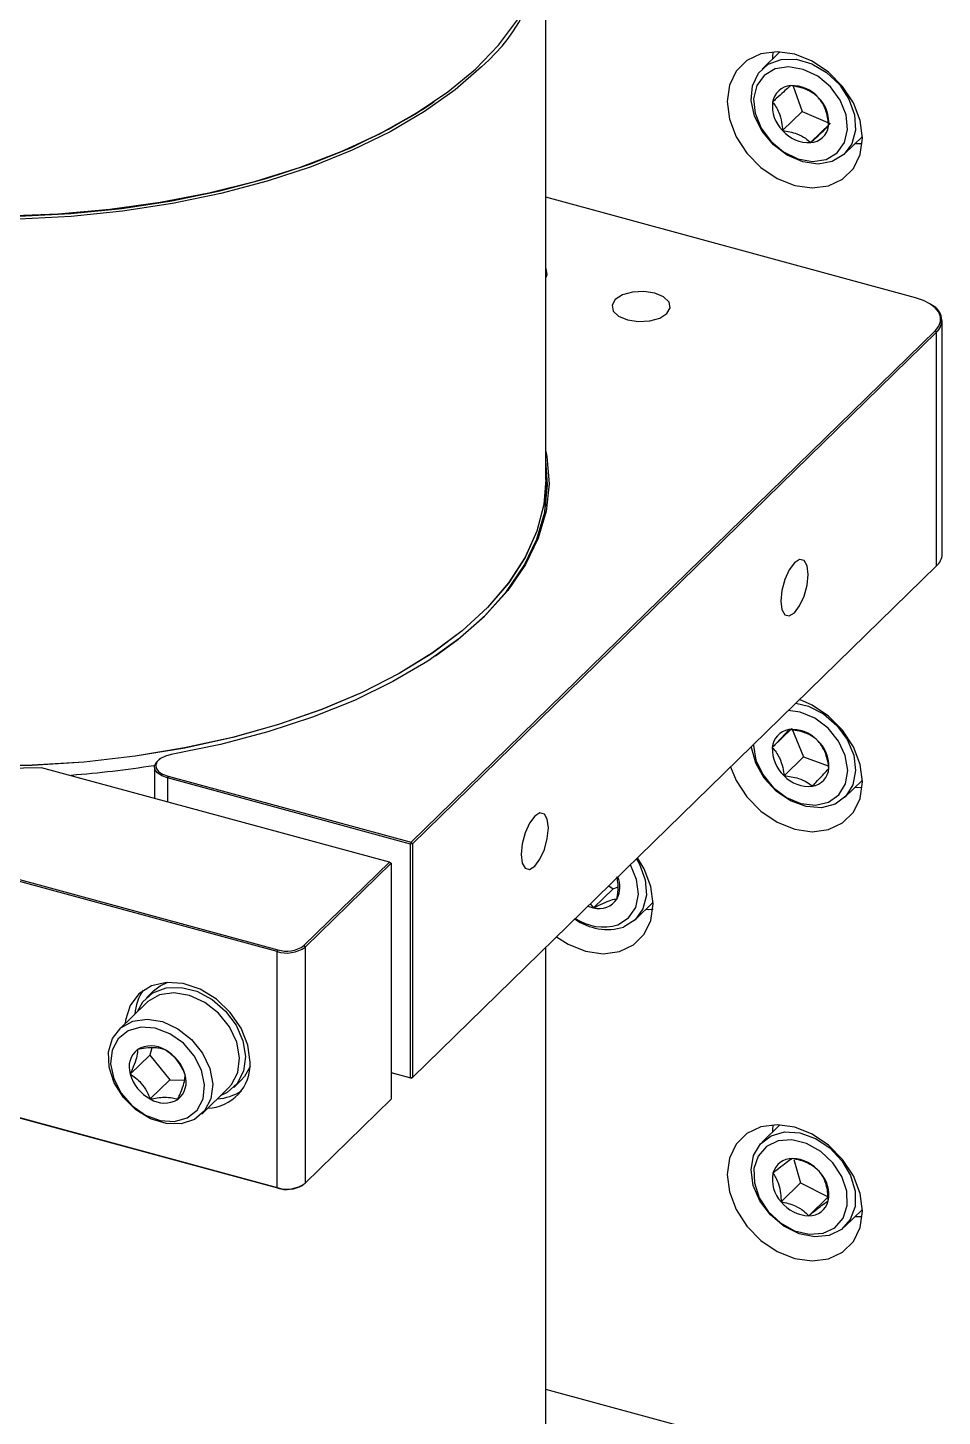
# Model space of a CAD drawing. Header units: millimetres. Extents: x 0 to 3353, y 0 to 2591.
# Drawn here: x 1798.1 to 1863.9, y 2059.8 to 2159.6 of the extents above; entities that cross this region are included whole.
import ezdxf

# ---------------------------------------------------------------- set-up
doc = ezdxf.new("R2010")
doc.units = ezdxf.units.MM
doc.header["$LTSCALE"] = 12

msp = doc.modelspace()

# ---------------------------------------------------------------- linework, layer by layer
at = {"color": 7, "linetype": 'Continuous', "lineweight": 25}
for p, q in [((1835.376, 2127.093), (1835.376, 2166.394)), ((1852.191, 2157.853), (1850.916, 2156.608)), ((1853.148, 2155.387), (1853.793, 2153.559)), ((1827.23, 2154.19), (1827.35, 2154.272)), ((1853.793, 2153.559), (1852.392, 2152.192)), ((1853.793, 2153.559), (1855.808, 2152.691)), ((1855.808, 2152.691), (1854.408, 2151.325)), ((1856.853, 2150.525), (1858.128, 2151.77)), ((1861.953, 2140.172), (1835.376, 2147.395)), ((1863.164, 2139.621), (1863.084, 2139.675)), ((1863.866, 2121.737), (1863.866, 2138.538)), ((1825.688, 2101.024), (1863.373, 2137.806)), ((1863.462, 2137.696), (1825.776, 2100.914)), ((1863.462, 2137.696), (1863.373, 2137.806)), ((1863.462, 2120.896), (1863.462, 2137.696)), ((1835.386, 2126.236), (1835.386, 2127.093)), ((1835.386, 2126.236), (1835.244, 2124.499)), ((1835.376, 2125.206), (1835.376, 2125.775)), ((1825.776, 2084.113), (1863.462, 2120.896)), ((1816.049, 2093.161), (1729.597, 2116.657)), ((1729.644, 2116.788), (1816.096, 2093.292)), ((1853.053, 2109.199), (1851.653, 2107.832)), ((1853.053, 2109.199), (1853.897, 2107.166)), ((1807.233, 2106.439), (1807.233, 2104.174)), ((1807.664, 2107.035), (1807.584, 2106.98)), ((1853.897, 2107.166), (1852.497, 2105.8)), ((1853.897, 2107.166), (1855.66, 2106.519)), ((1824.124, 2099.583), (1799.118, 2106.38)), ((1808.213, 2105.773), (1808.166, 2105.642)), ((1825.641, 2100.892), (1808.166, 2105.642)), ((1808.213, 2105.773), (1825.688, 2101.024)), ((1856.853, 2104.238), (1858.128, 2105.483)), ((1825.688, 2101.024), (1825.641, 2100.892)), ((1825.776, 2100.914), (1825.641, 2100.892)), ((1825.641, 2084.092), (1825.641, 2100.892)), ((1825.776, 2100.914), (1825.688, 2101.024)), ((1825.776, 2100.914), (1825.776, 2084.113)), ((1729.597, 2099.685), (1816.049, 2076.189)), ((1816.096, 2076.149), (1729.644, 2099.645)), ((1817.987, 2093.594), (1824.124, 2099.583)), ((1824.259, 2099.519), (1818.076, 2093.484)), ((1824.124, 2099.583), (1824.259, 2099.519)), ((1824.259, 2099.519), (1824.259, 2082.547)), ((1840.203, 2097.666), (1838.803, 2096.299)), ((1839.895, 2097.894), (1840.203, 2097.666)), ((1840.203, 2097.666), (1840.562, 2097.805)), ((1838.567, 2096.597), (1838.803, 2096.299)), ((1841.818, 2095.467), (1843.093, 2096.712)), ((1817.987, 2093.594), (1818.076, 2093.484)), ((1818.076, 2093.484), (1818.076, 2076.512)), ((1835.376, 2039.489), (1835.376, 2093.483)), ((1816.049, 2093.161), (1816.096, 2093.292)), ((1816.049, 2076.189), (1816.049, 2093.161)), ((1806.635, 2089.454), (1804.698, 2087.563)), ((1807.172, 2090.327), (1806.658, 2089.826)), ((1806.894, 2085.724), (1805.494, 2084.357)), ((1807.049, 2086.236), (1806.894, 2085.724)), ((1806.894, 2085.724), (1808.335, 2083.929)), ((1824.259, 2084.467), (1825.641, 2084.092)), ((1825.688, 2084.052), (1824.259, 2084.44)), ((1808.335, 2083.929), (1806.935, 2082.562)), ((1808.335, 2083.929), (1809.396, 2083.914)), ((1812.945, 2083.386), (1813.458, 2083.887)), ((1825.776, 2084.113), (1825.641, 2084.092)), ((1825.688, 2084.052), (1825.641, 2084.092)), ((1825.688, 2084.052), (1825.776, 2084.113)), ((1810.635, 2081.481), (1812.572, 2083.371)), ((1818.076, 2076.512), (1824.259, 2082.547)), ((1852.191, 2080.708), (1850.916, 2079.463)), ((1853.21, 2078.201), (1853.685, 2076.535)), ((1853.685, 2076.535), (1852.285, 2075.168)), ((1853.685, 2076.535), (1855.672, 2075.539)), ((1816.049, 2076.189), (1816.096, 2076.149)), ((1817.868, 2076.353), (1817.948, 2076.408)), ((1855.672, 2075.539), (1854.272, 2074.172)), ((1856.853, 2073.38), (1858.128, 2074.625)), ((1861.953, 2054.455), (1835.376, 2061.678))]:
    msp.add_line(p, q, dxfattribs=at)
at = {"color": 8, "linetype": 'Continuous', "lineweight": 25}
msp.add_line((1808.166, 2105.642), (1808.166, 2103.921), dxfattribs=at)
at = {"color": 7, "linetype": 'Continuous', "lineweight": 25, "flags": 128}
for points in [[(1796.585, 2146.059), (1800.324, 2146.208), (1804.019, 2146.536), (1807.638, 2147.041), (1811.15, 2147.719), (1814.522, 2148.563), (1817.727, 2149.566), (1820.735, 2150.719), (1823.52, 2152.012), (1826.058, 2153.434), (1828.327, 2154.972), (1830.305, 2156.612), (1831.977, 2158.341), (1833.327, 2160.142)], [(1853.266, 2157.677), (1852.007, 2157.859), (1850.834, 2157.707), (1849.826, 2157.231), (1849.053, 2156.465), (1848.567, 2155.46), (1848.402, 2154.285), (1848.567, 2153.02), (1849.053, 2151.751), (1849.826, 2150.564), (1850.834, 2149.541), (1852.007, 2148.751), (1853.266, 2148.249), (1854.525, 2148.067), (1855.698, 2148.219), (1856.706, 2148.695), (1857.479, 2149.461), (1857.965, 2150.466), (1858.13, 2151.641), (1857.965, 2152.906), (1857.479, 2154.175), (1856.706, 2155.362), (1855.698, 2156.385), (1854.525, 2157.175), (1853.266, 2157.677)], [(1856.793, 2150.469), (1855.962, 2149.966), (1854.947, 2149.783), (1853.837, 2149.937), (1852.731, 2150.413), (1851.728, 2151.169), (1850.916, 2152.138), (1850.368, 2153.234), (1850.133, 2154.36), (1850.231, 2155.415), (1850.653, 2156.306), (1851.363, 2156.953), (1852.296, 2157.3), (1853.371, 2157.315), (1854.491, 2156.997), (1855.558, 2156.374), (1856.476, 2155.501), (1857.163, 2154.457), (1857.559, 2153.333), (1857.629, 2152.231), (1857.366, 2151.247), (1856.793, 2150.469)], [(1851.685, 2157.851), (1851.669, 2157.474), (1851.67, 2157.344)], [(1830.753, 2156.779), (1828.849, 2155.115), (1826.651, 2153.551), (1824.179, 2152.099), (1821.453, 2150.772), (1818.498, 2149.583), (1815.34, 2148.542), (1812.007, 2147.658), (1808.527, 2146.938), (1804.932, 2146.389), (1801.253, 2146.016), (1797.522, 2145.822)], [(1856.304, 2150.585), (1856.838, 2151.326), (1857.063, 2152.267), (1856.958, 2153.316), (1856.533, 2154.371), (1855.828, 2155.328), (1854.915, 2156.094), (1853.88, 2156.593), (1852.827, 2156.778), (1851.858, 2156.629), (1851.068, 2156.161), (1850.534, 2155.42), (1850.309, 2154.479), (1850.414, 2153.43), (1850.839, 2152.375), (1851.544, 2151.418), (1852.457, 2150.652), (1853.492, 2150.152), (1854.545, 2149.968), (1855.514, 2150.117), (1856.304, 2150.585)], [(1763.522, 2154.19), (1764.558, 2153.511), (1767.059, 2152.081), (1769.809, 2150.779), (1772.784, 2149.615), (1775.957, 2148.6), (1779.301, 2147.742), (1782.786, 2147.049), (1786.382, 2146.528), (1790.057, 2146.182), (1793.778, 2146.015), (1797.514, 2146.028), (1801.231, 2146.221), (1804.896, 2146.593), (1808.478, 2147.139), (1811.945, 2147.856), (1815.266, 2148.737), (1818.412, 2149.775), (1821.355, 2150.959), (1824.071, 2152.281), (1826.534, 2153.727), (1827.23, 2154.19)], [(1827.23, 2154.19), (1825.943, 2153.355), (1823.415, 2151.938), (1820.64, 2150.65), (1817.643, 2149.501), (1814.451, 2148.502), (1811.09, 2147.661), (1807.592, 2146.986), (1803.986, 2146.483), (1800.305, 2146.156), (1796.581, 2146.008), (1792.845, 2146.04), (1789.132, 2146.252), (1785.474, 2146.642), (1781.903, 2147.207), (1778.451, 2147.941), (1775.147, 2148.839), (1772.02, 2149.893), (1769.1, 2151.092), (1766.41, 2152.427), (1763.974, 2153.886), (1763.522, 2154.19)], [(1857.607, 2151.261), (1857.792, 2151.256), (1858.114, 2151.263)], [(1835.376, 2141.608), (1835.468, 2141.84), (1835.384, 2142.26), (1835.376, 2142.272)], [(1843.201, 2140.493), (1842.416, 2140.613), (1841.601, 2140.57), (1840.881, 2140.369), (1840.364, 2140.041), (1840.13, 2139.637), (1840.215, 2139.217), (1840.605, 2138.846), (1841.241, 2138.58), (1842.027, 2138.46), (1842.842, 2138.503), (1843.562, 2138.704), (1844.079, 2139.032), (1844.312, 2139.436), (1844.228, 2139.856), (1843.838, 2140.227), (1843.201, 2140.493)], [(1863.373, 2137.806), (1863.625, 2138.124), (1863.752, 2138.461), (1863.748, 2138.804), (1863.614, 2139.141), (1863.356, 2139.457), (1862.983, 2139.741), (1862.509, 2139.983), (1861.953, 2140.172)], [(1835.376, 2129.11), (1835.443, 2128.758), (1835.6, 2126.795), (1835.396, 2124.832), (1834.831, 2122.888), (1833.912, 2120.981), (1832.645, 2119.127), (1831.044, 2117.343), (1829.121, 2115.645), (1826.894, 2114.049), (1824.384, 2112.569), (1821.613, 2111.218), (1818.606, 2110.008), (1815.389, 2108.95), (1811.993, 2108.054), (1808.447, 2107.328)], [(1827.45, 2114.418), (1829.037, 2115.588), (1830.955, 2117.281), (1832.553, 2119.06), (1833.816, 2120.91), (1834.733, 2122.813), (1835.296, 2124.751), (1835.5, 2126.709), (1835.376, 2128.466)], [(1835.376, 2127.554), (1835.385, 2127.233), (1835.235, 2125.303), (1834.734, 2123.388), (1833.887, 2121.506), (1832.703, 2119.673), (1831.19, 2117.906), (1829.362, 2116.219), (1827.235, 2114.627), (1824.829, 2113.146), (1822.164, 2111.787), (1819.263, 2110.562), (1816.153, 2109.482), (1812.86, 2108.558), (1809.413, 2107.796), (1805.843, 2107.204), (1802.18, 2106.786), (1798.459, 2106.547), (1794.71, 2106.489), (1790.966, 2106.612), (1787.262, 2106.914), (1783.629, 2107.394), (1780.099, 2108.047), (1776.703, 2108.868)], [(1835.376, 2127.093), (1835.225, 2125.303), (1834.724, 2123.389), (1833.878, 2121.508), (1832.693, 2119.675), (1831.181, 2117.908), (1829.353, 2116.222), (1827.227, 2114.631), (1824.822, 2113.149), (1822.157, 2111.79), (1819.257, 2110.566), (1816.147, 2109.487), (1812.855, 2108.562), (1809.409, 2107.801), (1805.84, 2107.209), (1802.179, 2106.791), (1798.458, 2106.553), (1794.71, 2106.494), (1790.968, 2106.617), (1787.264, 2106.919), (1783.632, 2107.399), (1780.103, 2108.052), (1776.708, 2108.872)], [(1854.221, 2120.277), (1854.146, 2120.893), (1853.934, 2121.27), (1853.616, 2121.35), (1853.241, 2121.12), (1852.866, 2120.617), (1852.548, 2119.917), (1852.336, 2119.126), (1852.261, 2118.364), (1852.336, 2117.748), (1852.548, 2117.371), (1852.866, 2117.291), (1853.241, 2117.52), (1853.616, 2118.023), (1853.934, 2118.724), (1854.146, 2119.515), (1854.221, 2120.277)], [(1799.118, 2106.38), (1795.244, 2106.29), (1791.371, 2106.393), (1787.535, 2106.687), (1783.772, 2107.171), (1780.116, 2107.838), (1776.603, 2108.684), (1773.264, 2109.701), (1770.131, 2110.878), (1767.233, 2112.205), (1764.596, 2113.67), (1762.245, 2115.258), (1760.202, 2116.956)], [(1848.651, 2106.44), (1849.053, 2105.464), (1849.826, 2104.277), (1850.834, 2103.254), (1852.007, 2102.464), (1853.266, 2101.961), (1854.525, 2101.78), (1855.698, 2101.932), (1856.706, 2102.407), (1857.479, 2103.174), (1857.965, 2104.179), (1858.13, 2105.354), (1857.965, 2106.619), (1857.479, 2107.888), (1856.706, 2109.075), (1855.698, 2110.098), (1854.525, 2110.888), (1853.614, 2111.284)], [(1856.436, 2104.429), (1856.91, 2105.217), (1857.069, 2106.188), (1856.896, 2107.247), (1856.409, 2108.291), (1855.656, 2109.216), (1854.71, 2109.933), (1853.663, 2110.371), (1852.801, 2110.491)], [(1853.354, 2111.03), (1854.252, 2110.805), (1855.338, 2110.244), (1856.296, 2109.419), (1857.038, 2108.404), (1857.501, 2107.289), (1857.642, 2106.174), (1857.449, 2105.156), (1856.94, 2104.327)], [(1856.94, 2104.327), (1856.159, 2103.761), (1855.176, 2103.507), (1854.078, 2103.589), (1852.963, 2103.998), (1851.93, 2104.699), (1851.07, 2105.629), (1850.461, 2106.706), (1850.156, 2107.834), (1850.148, 2107.901)], [(1850.303, 2108.053), (1850.303, 2107.983), (1850.476, 2106.924), (1850.963, 2105.881), (1851.716, 2104.956), (1852.662, 2104.239), (1853.709, 2103.801), (1854.753, 2103.685), (1855.693, 2103.901), (1856.436, 2104.429)], [(1808.166, 2105.642), (1807.757, 2105.796), (1807.45, 2106.004), (1807.273, 2106.248), (1807.238, 2106.508), (1807.35, 2106.763), (1807.584, 2106.98)], [(1808.447, 2107.328), (1808.022, 2107.215), (1807.678, 2107.045), (1807.443, 2106.83), (1807.338, 2106.59), (1807.37, 2106.345), (1807.538, 2106.114), (1807.827, 2105.918), (1808.213, 2105.773)], [(1857.607, 2104.974), (1857.792, 2104.969), (1858.114, 2104.976)], [(1835.553, 2102.057), (1835.479, 2102.673), (1835.266, 2103.049), (1834.948, 2103.129), (1834.573, 2102.9), (1834.198, 2102.397), (1833.88, 2101.696), (1833.668, 2100.905), (1833.593, 2100.143), (1833.668, 2099.527), (1833.88, 2099.151), (1834.198, 2099.071), (1834.573, 2099.3), (1834.948, 2099.803), (1835.266, 2100.504), (1835.479, 2101.295), (1835.553, 2102.057)], [(1836.132, 2094.222), (1836.972, 2093.693), (1838.231, 2093.19), (1839.49, 2093.009), (1840.663, 2093.161), (1841.67, 2093.636), (1842.443, 2094.402), (1842.929, 2095.407), (1843.095, 2096.583), (1842.929, 2097.848), (1842.443, 2099.117), (1841.964, 2099.913)], [(1841.883, 2099.834), (1842.105, 2099.444), (1842.514, 2098.322), (1842.597, 2097.216), (1842.348, 2096.225), (1841.787, 2095.437), (1840.966, 2094.922)], [(1840.556, 2095.087), (1841.326, 2095.581), (1841.835, 2096.342), (1842.032, 2097.296), (1841.898, 2098.35), (1841.447, 2099.401), (1841.444, 2099.406)], [(1838.388, 2096.423), (1838.536, 2096.369), (1838.803, 2096.299)], [(1842.572, 2096.203), (1842.757, 2096.197), (1843.079, 2096.205)], [(1814.116, 2085.2), (1813.949, 2086.423), (1813.461, 2087.645), (1812.687, 2088.777), (1811.686, 2089.735), (1810.531, 2090.447), (1809.307, 2090.86), (1808.107, 2090.945), (1807.019, 2090.694), (1806.123, 2090.126), (1805.486, 2089.284), (1805.155, 2088.23), (1805.127, 2087.982)], [(1806.03, 2088.864), (1806.408, 2089.543), (1807.131, 2090.192), (1808.071, 2090.55), (1809.15, 2090.588), (1810.283, 2090.304), (1811.376, 2089.72), (1812.342, 2088.884), (1813.102, 2087.863), (1813.595, 2086.741), (1813.78, 2085.608), (1813.643, 2084.555), (1813.195, 2083.669), (1812.472, 2083.02), (1811.968, 2082.781)], [(1807.172, 2090.327), (1807.644, 2090.693), (1808.203, 2090.95)], [(1813.231, 2084.475), (1813.359, 2085.519), (1813.154, 2086.643), (1812.632, 2087.746), (1811.842, 2088.73), (1810.853, 2089.509), (1809.752, 2090.012), (1808.639, 2090.195), (1807.611, 2090.043), (1806.76, 2089.568), (1806.635, 2089.454)], [(1811.295, 2082.585), (1810.844, 2081.713), (1810.111, 2081.091), (1809.161, 2080.773), (1808.079, 2080.789), (1806.959, 2081.136), (1805.902, 2081.785), (1805.002, 2082.676), (1804.339, 2083.731), (1803.971, 2084.857), (1803.932, 2085.953), (1804.225, 2086.922), (1804.823, 2087.677), (1805.674, 2088.153), (1806.702, 2088.305), (1807.815, 2088.122), (1808.916, 2087.618), (1809.905, 2086.84), (1810.696, 2085.855), (1811.217, 2084.752), (1811.423, 2083.629), (1811.295, 2082.585)], [(1810.734, 2082.585), (1810.847, 2083.574), (1810.629, 2084.637), (1810.102, 2085.67), (1809.317, 2086.572), (1808.351, 2087.253), (1807.299, 2087.649), (1806.263, 2087.72), (1805.345, 2087.458), (1804.635, 2086.89), (1804.202, 2086.072), (1804.089, 2085.083), (1804.307, 2084.02), (1804.834, 2082.987), (1805.619, 2082.085), (1806.585, 2081.403), (1807.637, 2081.008), (1808.673, 2080.937), (1809.591, 2081.199), (1810.301, 2081.767), (1810.734, 2082.585)], [(1812.572, 2083.371), (1812.781, 2083.603), (1813.231, 2084.475)], [(1814.106, 2084.902), (1813.708, 2084.17), (1813.458, 2083.887)], [(1853.266, 2080.532), (1852.007, 2080.714), (1850.834, 2080.562), (1849.826, 2080.086), (1849.053, 2079.32), (1848.567, 2078.315), (1848.402, 2077.14), (1848.567, 2075.875), (1849.053, 2074.606), (1849.826, 2073.419), (1850.834, 2072.396), (1852.007, 2071.606), (1853.266, 2071.103), (1854.525, 2070.922), (1855.698, 2071.074), (1856.706, 2071.549), (1857.479, 2072.316), (1857.965, 2073.321), (1858.13, 2074.496), (1857.965, 2075.761), (1857.479, 2077.03), (1856.706, 2078.217), (1855.698, 2079.24), (1854.525, 2080.029), (1853.266, 2080.532)], [(1851.685, 2080.706), (1851.669, 2080.328), (1851.67, 2080.199)], [(1856.619, 2073.179), (1855.738, 2072.748), (1854.691, 2072.644), (1853.573, 2072.875), (1852.483, 2073.422), (1851.517, 2074.235), (1850.762, 2075.242), (1850.284, 2076.354), (1850.126, 2077.472), (1850.302, 2078.497), (1850.796, 2079.337), (1851.565, 2079.918), (1852.539, 2080.189), (1853.634, 2080.124), (1854.75, 2079.731), (1855.79, 2079.044), (1856.66, 2078.123), (1857.284, 2077.052), (1857.606, 2075.924), (1857.597, 2074.841), (1857.258, 2073.898), (1856.619, 2073.179)], [(1856.147, 2073.31), (1856.744, 2073.995), (1857.041, 2074.898), (1857.01, 2075.932), (1856.654, 2076.995), (1856.007, 2077.982), (1855.133, 2078.798), (1854.117, 2079.363), (1853.059, 2079.62), (1852.062, 2079.545), (1851.225, 2079.146), (1850.628, 2078.461), (1850.331, 2077.557), (1850.362, 2076.524), (1850.718, 2075.461), (1851.365, 2074.473), (1852.239, 2073.657), (1853.255, 2073.093), (1854.313, 2072.836), (1855.31, 2072.91), (1856.147, 2073.31)], [(1857.607, 2074.116), (1857.792, 2074.11), (1858.114, 2074.118)]]:
    msp.add_lwpolyline(points, dxfattribs=at)
at = {"color": 7, "linetype": 'Continuous', "lineweight": 25}
for centre, radius, start, end in [((1821.962, 2166.918), 13.419, 310.92663, 358.30861), ((1853.056, 2154.021), 1.403, 93.75293, 171.01216), ((1853.062, 2152.874), 2.549, 41.21619, 92.21024), ((1853.243, 2152.79), 2.475, 353.40403, 45.44319), ((1854.129, 2153.956), 2.475, 173.40403, 225.44319), ((1854.316, 2152.724), 1.403, 273.75293, 351.01216), ((1854.31, 2153.872), 2.549, 221.21619, 272.21024), ((1862.645, 2138.555), 1.185, 313.55435, 64.03463), ((1862.705, 2121.778), 1.162, 310.64064, 357.99746), ((1853.053, 2107.73), 1.404, 98.62411, 175.84155), ((1853.1, 2106.676), 2.455, 43.67771, 96.00686), ((1854.218, 2107.705), 2.568, 177.16689, 227.90424), ((1853.154, 2106.467), 2.568, 357.16689, 47.90424), ((1795.682, 2179.119), 73.478, 274.34609, 279.00731), ((1854.272, 2107.495), 2.455, 223.67771, 276.00686), ((1854.319, 2106.441), 1.404, 278.62411, 355.84155), ((1838.769, 2097.807), 1.921, 333.66646, 22.15931), ((1839.203, 2097.77), 1.524, 254.78907, 327.6773), ((1839.802, 2098.784), 4.033, 234.32693, 286.77588), ((1839.513, 2098.562), 3.628, 236.15379, 286.70421), ((1816.736, 2095.368), 2.312, 252.69603, 305.39891), ((1816.737, 2095.352), 2.158, 252.69603, 305.39891), ((1809.193, 2088.429), 3.375, 144.72133, 175.99272), ((1807.009, 2084.863), 1.597, 127.93256, 198.46908), ((1806.99, 2084.477), 1.907, 58.00191, 120.34007), ((1806.631, 2083.519), 2.917, 15.52936, 61.99513), ((1810.945, 2085.071), 3.174, 272.14777, 2.32967), ((1808.304, 2085.138), 2.917, 195.52936, 241.99513), ((1807.927, 2083.794), 1.597, 307.93256, 18.46908), ((1807.945, 2084.18), 1.907, 238.00191, 300.34007), ((1811.63, 2085.891), 3.312, 272.31136, 304.19472), ((1853.067, 2076.87), 1.413, 88.66826, 165.51429), ((1853.018, 2075.64), 2.644, 38.52033, 88.23918), ((1816.736, 2078.396), 2.312, 252.69603, 305.39891), ((1854.024, 2076.776), 2.369, 169.0974, 222.74225), ((1853.348, 2075.68), 2.369, 349.0974, 42.74225), ((1816.742, 2078.331), 2.276, 253.4999, 299.66044), ((1854.354, 2076.815), 2.644, 218.52033, 268.23918), ((1854.305, 2075.585), 1.413, 268.66826, 345.51429)]:
    msp.add_arc(centre, radius, start, end, dxfattribs=at)
for points, knots in [([(1852.964, 2155.421), (1852.919, 2155.381), (1852.792, 2155.271), (1852.473, 2154.983), (1852.037, 2154.582), (1851.759, 2154.322), (1851.67, 2154.24)], [0, 0, 0, 0, 0.180942, 0.506293, 0.843975, 1, 1, 1, 1]), ([(1854.98, 2154.553), (1854.875, 2154.646), (1854.663, 2154.834), (1854.199, 2155.114), (1853.606, 2155.321), (1853.161, 2155.39), (1852.964, 2155.421)], [0, 0, 0, 0, 0.216453, 0.440306, 0.751896, 1, 1, 1, 1]), ([(1855.702, 2152.505), (1855.686, 2152.679), (1855.654, 2153.031), (1855.525, 2153.617), (1855.29, 2154.151), (1855.075, 2154.43), (1854.98, 2154.553)], [0, 0, 0, 0, 0.216453, 0.440306, 0.751896, 1, 1, 1, 1]), ([(1851.67, 2154.24), (1851.754, 2154.133), (1851.923, 2153.915), (1852.167, 2153.441), (1852.333, 2152.839), (1852.374, 2152.391), (1852.392, 2152.192)], [0, 0, 0, 0, 0.216453, 0.440306, 0.751896, 1, 1, 1, 1]), ([(1854.408, 2151.325), (1854.496, 2151.407), (1854.775, 2151.667), (1855.211, 2152.068), (1855.53, 2152.356), (1855.657, 2152.466), (1855.702, 2152.505)], [0, 0, 0, 0, 0.156025, 0.493707, 0.819058, 1, 1, 1, 1]), ([(1852.392, 2152.192), (1852.564, 2152.166), (1852.914, 2152.112), (1853.493, 2151.944), (1854.017, 2151.67), (1854.288, 2151.431), (1854.408, 2151.325)], [0, 0, 0, 0, 0.2164527, 0.4403056, 0.751896, 1, 1, 1, 1]), ([(1852.843, 2109.118), (1852.804, 2109.073), (1852.694, 2108.946), (1852.405, 2108.627), (1851.999, 2108.195), (1851.736, 2107.919), (1851.653, 2107.832)], [0, 0, 0, 0, 0.180942, 0.506293, 0.843975, 1, 1, 1, 1]), ([(1854.875, 2108.372), (1854.77, 2108.456), (1854.556, 2108.627), (1854.087, 2108.876), (1853.489, 2109.049), (1853.041, 2109.097), (1852.843, 2109.118)], [0, 0, 0, 0, 0.216453, 0.440306, 0.751896, 1, 1, 1, 1]), ([(1851.653, 2107.832), (1851.745, 2107.726), (1851.931, 2107.51), (1852.207, 2107.04), (1852.406, 2106.443), (1852.469, 2105.997), (1852.497, 2105.8)], [0, 0, 0, 0, 0.216453, 0.440306, 0.751896, 1, 1, 1, 1]), ([(1855.719, 2106.34), (1855.695, 2106.512), (1855.646, 2106.862), (1855.485, 2107.444), (1855.217, 2107.974), (1854.98, 2108.249), (1854.875, 2108.372)], [0, 0, 0, 0, 0.216453, 0.440306, 0.751896, 1, 1, 1, 1]), ([(1852.497, 2105.8), (1852.67, 2105.782), (1853.022, 2105.745), (1853.605, 2105.608), (1854.134, 2105.367), (1854.408, 2105.15), (1854.529, 2105.054)], [0, 0, 0, 0, 0.216453, 0.440306, 0.751896, 1, 1, 1, 1]), ([(1854.529, 2105.054), (1854.612, 2105.141), (1854.875, 2105.417), (1855.281, 2105.848), (1855.57, 2106.167), (1855.679, 2106.294), (1855.719, 2106.34)], [0, 0, 0, 0, 0.156025, 0.493707, 0.819058, 1, 1, 1, 1]), ([(1840.491, 2096.955), (1840.514, 2097.126), (1840.561, 2097.473), (1840.583, 2098.035), (1840.521, 2098.352), (1840.487, 2098.528)], [0, 0, 0, 0, 0.299809, 0.609868, 1, 1, 1, 1]), ([(1838.803, 2096.299), (1838.91, 2096.356), (1839.25, 2096.534), (1839.798, 2096.786), (1840.234, 2096.919), (1840.423, 2096.946), (1840.491, 2096.955)], [0, 0, 0, 0, 0.156025, 0.493707, 0.819058, 1, 1, 1, 1]), ([(1806.027, 2086.123), (1806.025, 2086.05), (1806.02, 2085.847), (1805.924, 2085.386), (1805.706, 2084.818), (1805.545, 2084.468), (1805.494, 2084.357)], [0, 0, 0, 0, 0.180942, 0.506293, 0.843975, 1, 1, 1, 1]), ([(1808.001, 2086.094), (1807.9, 2086.129), (1807.693, 2086.2), (1807.24, 2086.264), (1806.658, 2086.238), (1806.221, 2086.158), (1806.027, 2086.123)], [0, 0, 0, 0, 0.216453, 0.440306, 0.751896, 1, 1, 1, 1]), ([(1809.442, 2084.3), (1809.377, 2084.456), (1809.245, 2084.773), (1808.93, 2085.293), (1808.496, 2085.757), (1808.153, 2085.991), (1808.001, 2086.094)], [0, 0, 0, 0, 0.216453, 0.440306, 0.751896, 1, 1, 1, 1]), ([(1805.494, 2084.357), (1805.626, 2084.267), (1805.896, 2084.084), (1806.326, 2083.676), (1806.691, 2083.145), (1806.86, 2082.741), (1806.935, 2082.562)], [0, 0, 0, 0, 0.216453, 0.440306, 0.751896, 1, 1, 1, 1]), ([(1808.909, 2082.534), (1808.96, 2082.645), (1809.121, 2082.995), (1809.339, 2083.563), (1809.435, 2084.024), (1809.44, 2084.227), (1809.442, 2084.3)], [0, 0, 0, 0, 0.156025, 0.493707, 0.819058, 1, 1, 1, 1]), ([(1806.935, 2082.562), (1807.104, 2082.593), (1807.448, 2082.657), (1808.015, 2082.705), (1808.528, 2082.664), (1808.792, 2082.574), (1808.909, 2082.534)], [0, 0, 0, 0, 0.216453, 0.440306, 0.751896, 1, 1, 1, 1]), ([(1853.1, 2078.283), (1853.048, 2078.251), (1852.905, 2078.16), (1852.554, 2077.908), (1852.088, 2077.541), (1851.792, 2077.3), (1851.698, 2077.224)], [0, 0, 0, 0, 0.180942, 0.506293, 0.843975, 1, 1, 1, 1]), ([(1855.087, 2077.287), (1854.985, 2077.388), (1854.777, 2077.594), (1854.32, 2077.908), (1853.734, 2078.151), (1853.295, 2078.243), (1853.1, 2078.283)], [0, 0, 0, 0, 0.216453, 0.440306, 0.751896, 1, 1, 1, 1]), ([(1851.698, 2077.224), (1851.772, 2077.116), (1851.923, 2076.897), (1852.132, 2076.421), (1852.26, 2075.817), (1852.277, 2075.368), (1852.285, 2075.168)], [0, 0, 0, 0, 0.216453, 0.440306, 0.751896, 1, 1, 1, 1]), ([(1855.674, 2075.232), (1855.667, 2075.405), (1855.654, 2075.759), (1855.56, 2076.346), (1855.363, 2076.883), (1855.172, 2077.163), (1855.087, 2077.287)], [0, 0, 0, 0, 0.216453, 0.440306, 0.751896, 1, 1, 1, 1]), ([(1852.285, 2075.168), (1852.455, 2075.133), (1852.8, 2075.061), (1853.372, 2074.86), (1853.888, 2074.55), (1854.154, 2074.288), (1854.272, 2074.172)], [0, 0, 0, 0, 0.216453, 0.440306, 0.751896, 1, 1, 1, 1]), ([(1854.272, 2074.172), (1854.366, 2074.248), (1854.661, 2074.489), (1855.127, 2074.856), (1855.479, 2075.108), (1855.622, 2075.199), (1855.674, 2075.232)], [0, 0, 0, 0, 0.156025, 0.493707, 0.819058, 1, 1, 1, 1])]:
    msp.add_open_spline(points, degree=3, knots=knots, dxfattribs=at)

doc.saveas('drawing.dxf')
